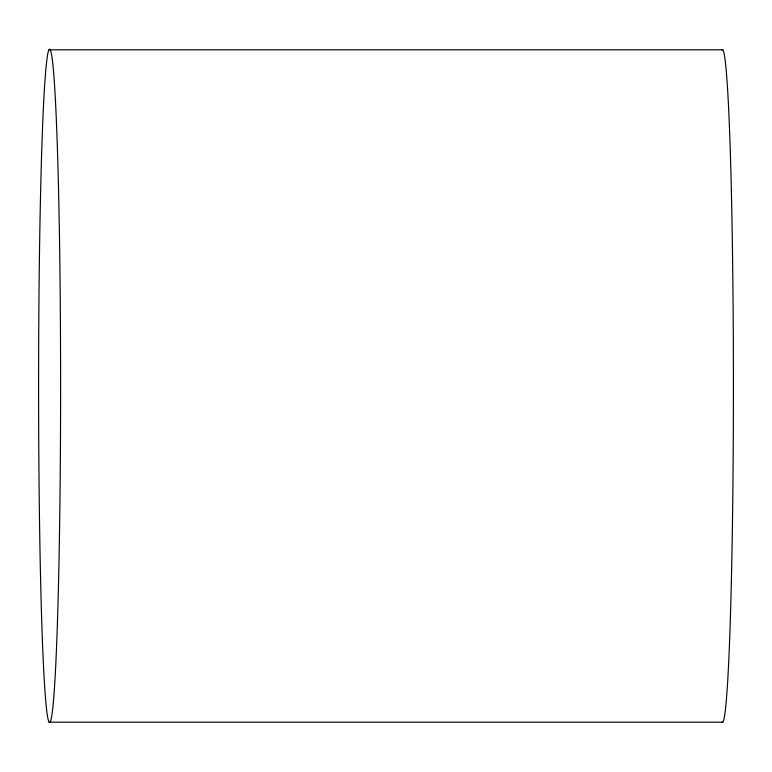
<?xml version="1.0" encoding="UTF-8"?>
<svg xmlns="http://www.w3.org/2000/svg" width="772" height="772" viewBox="0 0 772 772"><rect width="100%" height="100%" fill="white"/><g stroke="black" fill="none" stroke-linecap="round" stroke-linejoin="round"><path stroke-width="1.16" d="M49.244 49.823L722.756 49.823M49.244 722.177A336.36 11.001 90 0 0 59.309 227.441A336.36 11.001 90 0 0 40.25 208.382A336.36 11.001 90 0 0 49.244 722.177L722.756 722.177M722.042 49.823A336.36 11.001 90 0 1 733.41 386A336.36 11.001 90 0 1 722.042 722.177"/></g></svg>
